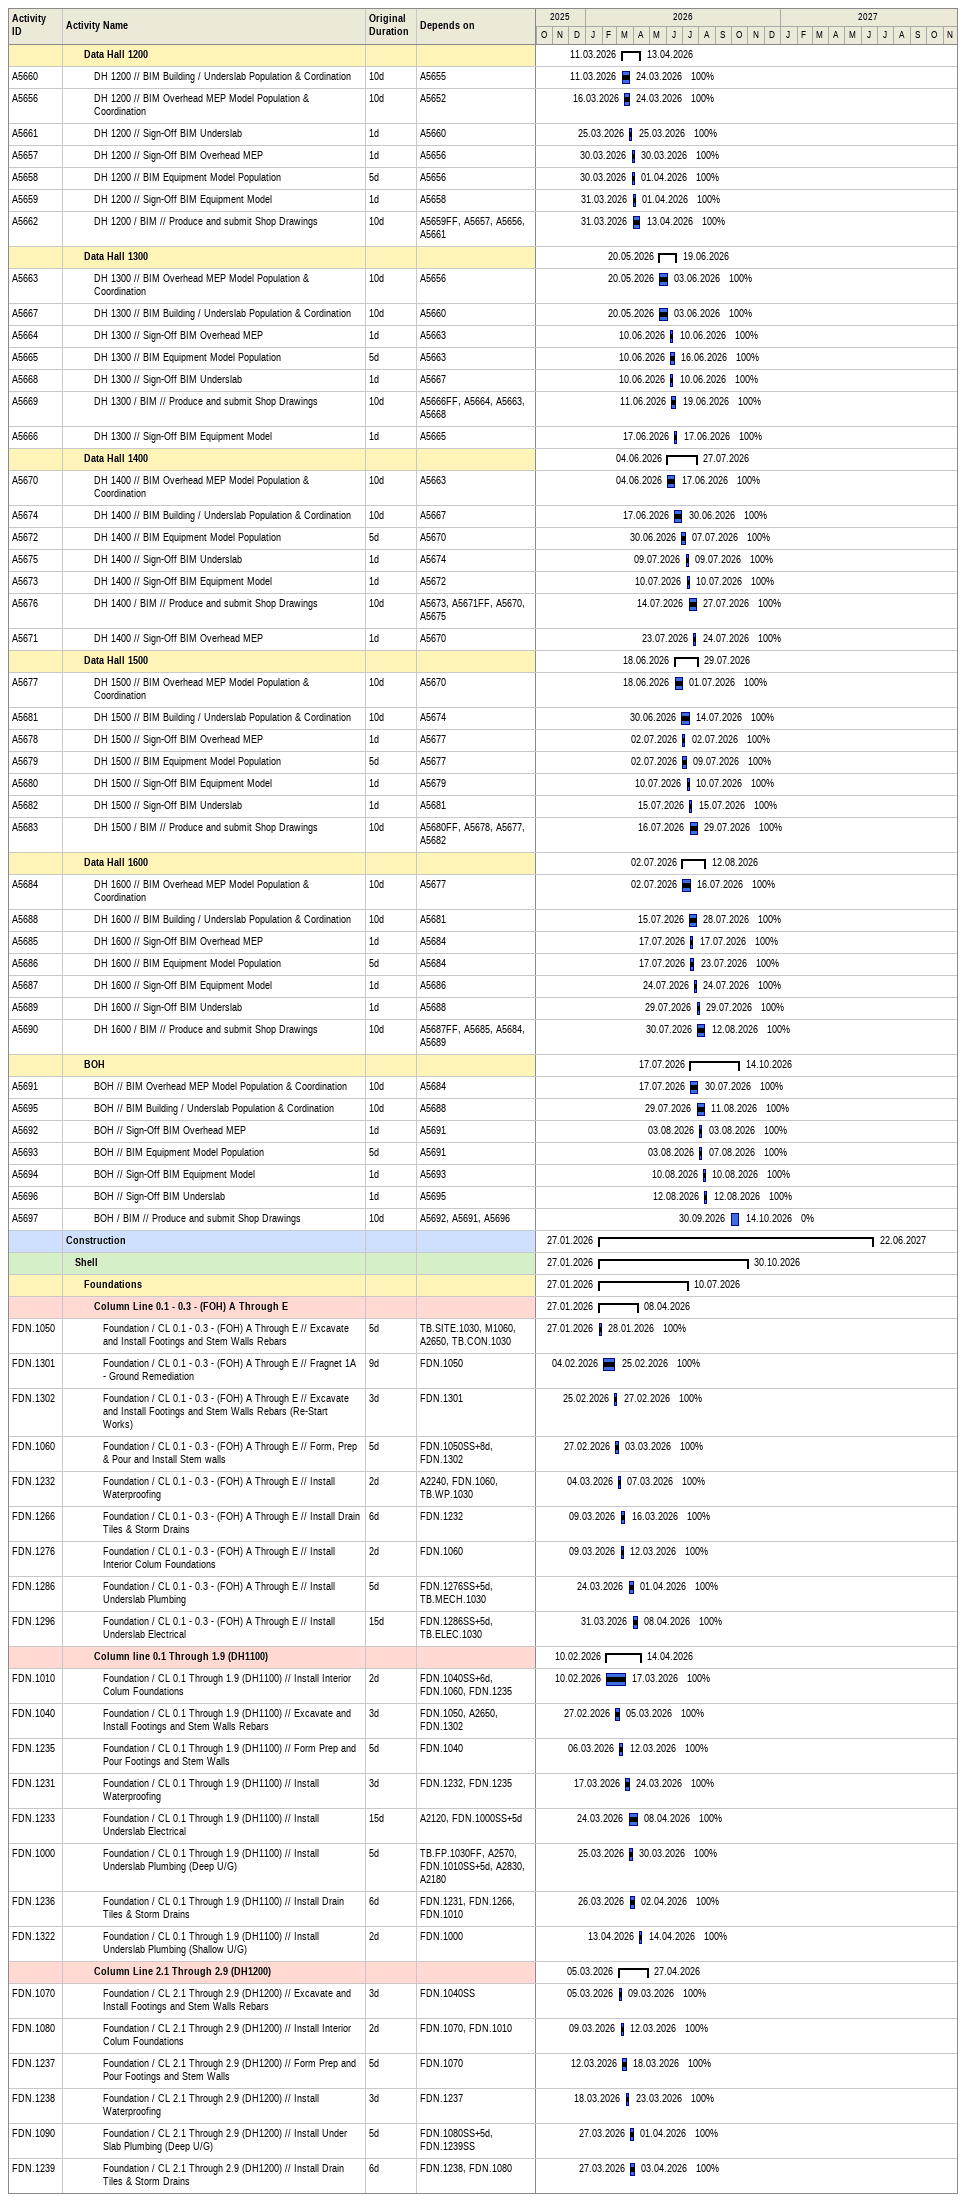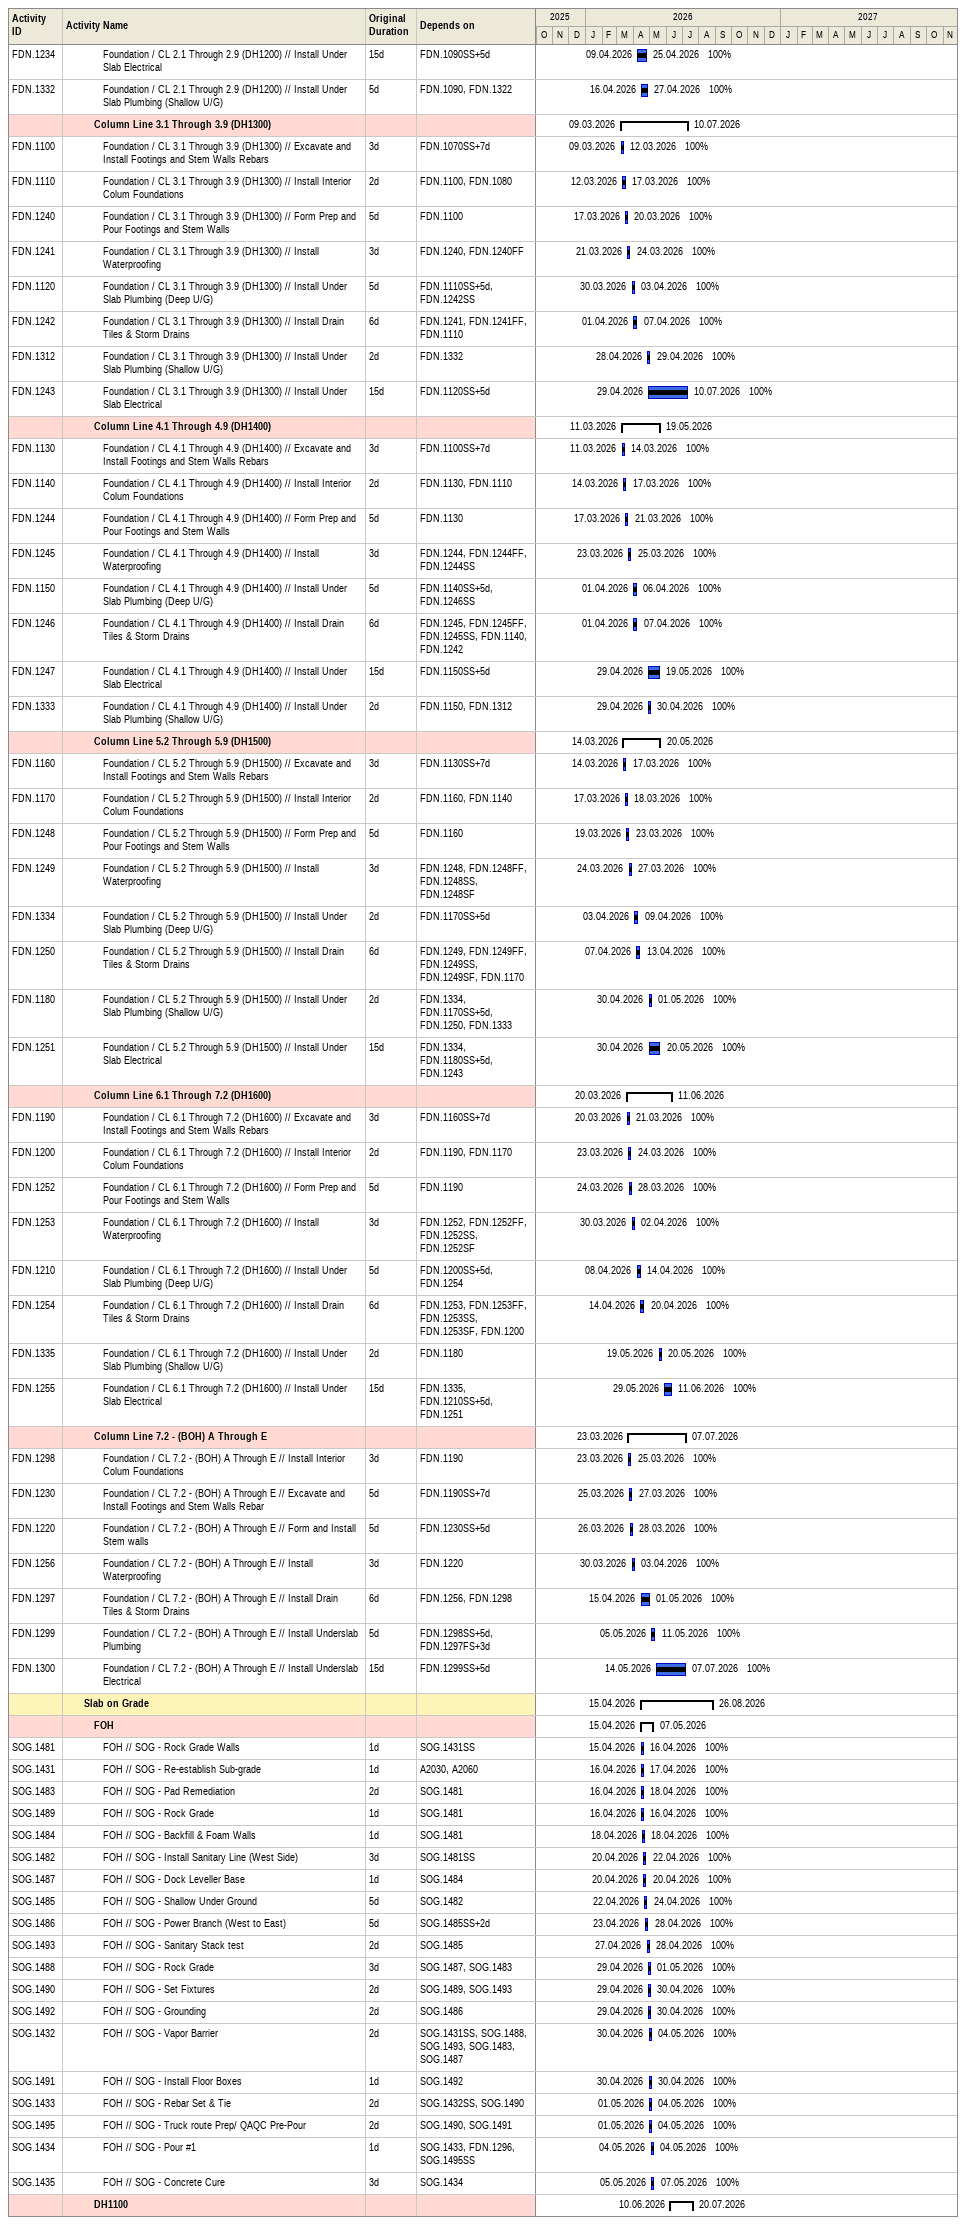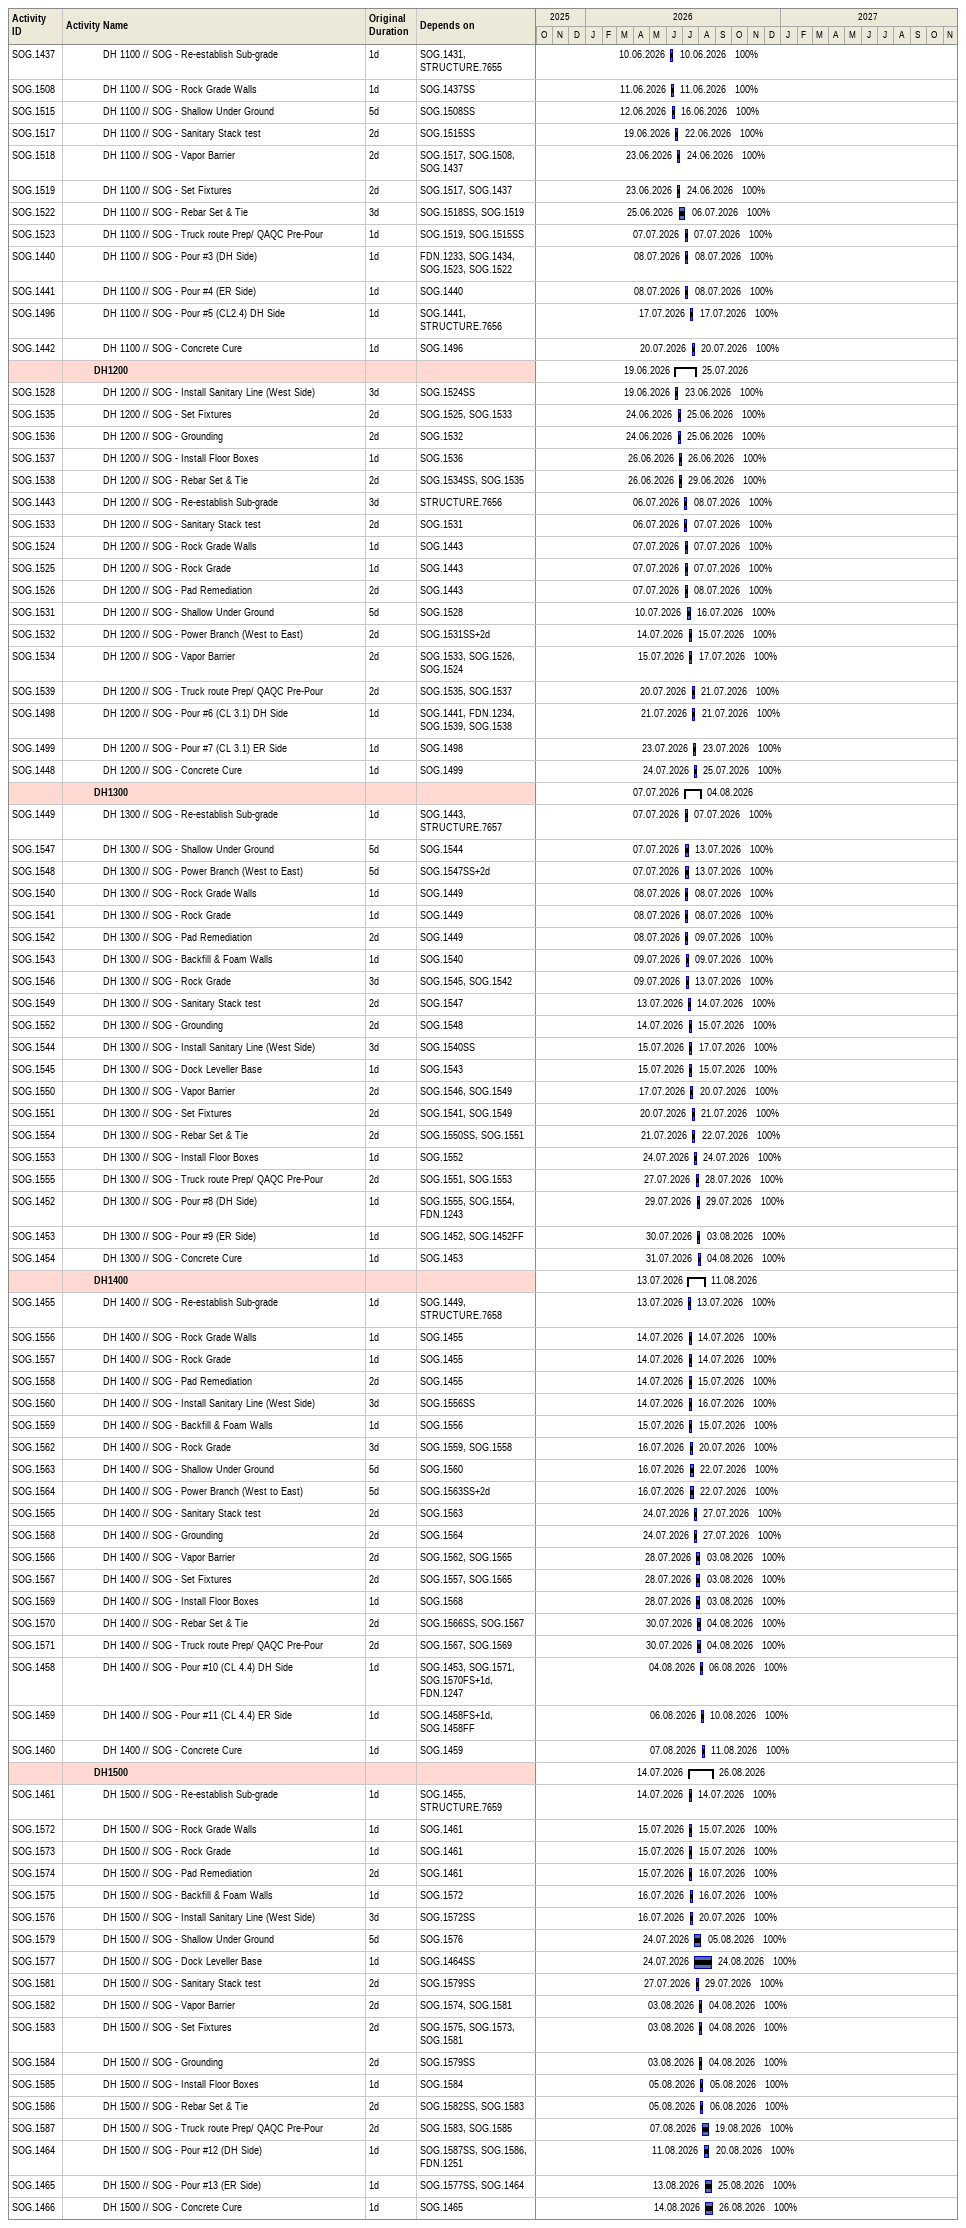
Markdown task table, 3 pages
| ID | Level | Task | Original duration | Start | Finish | Predecessors | % complete |
|---|---|---|---|---|---|---|---|
|  | 3 | **Data Hall 1200** |  | 2026-03-11 | 2026-04-13 |  |  |
| A5660 | 4 | DH 1200 // BIM Building / Underslab Population & Cordination | 10d | 2026-03-11 | 2026-03-24 | A5655 | 100 |
| A5656 | 4 | DH 1200 // BIM Overhead MEP Model Population & Coordination | 10d | 2026-03-16 | 2026-03-24 | A5652 | 100 |
| A5661 | 4 | DH 1200 // Sign-Off BIM Underslab | 1d | 2026-03-25 | 2026-03-25 | A5660 | 100 |
| A5657 | 4 | DH 1200 // Sign-Off BIM Overhead MEP | 1d | 2026-03-30 | 2026-03-30 | A5656 | 100 |
| A5658 | 4 | DH 1200 // BIM Equipment Model Population | 5d | 2026-03-30 | 2026-04-01 | A5656 | 100 |
| A5659 | 4 | DH 1200 // Sign-Off BIM Equipment Model | 1d | 2026-03-31 | 2026-04-01 | A5658 | 100 |
| A5662 | 4 | DH 1200 / BIM // Produce and submit Shop Drawings | 10d | 2026-03-31 | 2026-04-13 | A5659FF, A5657, A5656, A5661 | 100 |
|  | 3 | **Data Hall 1300** |  | 2026-05-20 | 2026-06-19 |  |  |
| A5663 | 4 | DH 1300 // BIM Overhead MEP Model Population & Coordination | 10d | 2026-05-20 | 2026-06-03 | A5656 | 100 |
| A5667 | 4 | DH 1300 // BIM Building / Underslab Population & Cordination | 10d | 2026-05-20 | 2026-06-03 | A5660 | 100 |
| A5664 | 4 | DH 1300 // Sign-Off BIM Overhead MEP | 1d | 2026-06-10 | 2026-06-10 | A5663 | 100 |
| A5665 | 4 | DH 1300 // BIM Equipment Model Population | 5d | 2026-06-10 | 2026-06-16 | A5663 | 100 |
| A5668 | 4 | DH 1300 // Sign-Off BIM Underslab | 1d | 2026-06-10 | 2026-06-10 | A5667 | 100 |
| A5669 | 4 | DH 1300 / BIM // Produce and submit Shop Drawings | 10d | 2026-06-11 | 2026-06-19 | A5666FF, A5664, A5663, A5668 | 100 |
| A5666 | 4 | DH 1300 // Sign-Off BIM Equipment Model | 1d | 2026-06-17 | 2026-06-17 | A5665 | 100 |
|  | 3 | **Data Hall 1400** |  | 2026-06-04 | 2026-07-27 |  |  |
| A5670 | 4 | DH 1400 // BIM Overhead MEP Model Population & Coordination | 10d | 2026-06-04 | 2026-06-17 | A5663 | 100 |
| A5674 | 4 | DH 1400 // BIM Building / Underslab Population & Cordination | 10d | 2026-06-17 | 2026-06-30 | A5667 | 100 |
| A5672 | 4 | DH 1400 // BIM Equipment Model Population | 5d | 2026-06-30 | 2026-07-07 | A5670 | 100 |
| A5675 | 4 | DH 1400 // Sign-Off BIM Underslab | 1d | 2026-07-09 | 2026-07-09 | A5674 | 100 |
| A5673 | 4 | DH 1400 // Sign-Off BIM Equipment Model | 1d | 2026-07-10 | 2026-07-10 | A5672 | 100 |
| A5676 | 4 | DH 1400 / BIM // Produce and submit Shop Drawings | 10d | 2026-07-14 | 2026-07-27 | A5673, A5671FF, A5670, A5675 | 100 |
| A5671 | 4 | DH 1400 // Sign-Off BIM Overhead MEP | 1d | 2026-07-23 | 2026-07-24 | A5670 | 100 |
|  | 3 | **Data Hall 1500** |  | 2026-06-18 | 2026-07-29 |  |  |
| A5677 | 4 | DH 1500 // BIM Overhead MEP Model Population & Coordination | 10d | 2026-06-18 | 2026-07-01 | A5670 | 100 |
| A5681 | 4 | DH 1500 // BIM Building / Underslab Population & Cordination | 10d | 2026-06-30 | 2026-07-14 | A5674 | 100 |
| A5678 | 4 | DH 1500 // Sign-Off BIM Overhead MEP | 1d | 2026-07-02 | 2026-07-02 | A5677 | 100 |
| A5679 | 4 | DH 1500 // BIM Equipment Model Population | 5d | 2026-07-02 | 2026-07-09 | A5677 | 100 |
| A5680 | 4 | DH 1500 // Sign-Off BIM Equipment Model | 1d | 2026-07-10 | 2026-07-10 | A5679 | 100 |
| A5682 | 4 | DH 1500 // Sign-Off BIM Underslab | 1d | 2026-07-15 | 2026-07-15 | A5681 | 100 |
| A5683 | 4 | DH 1500 / BIM // Produce and submit Shop Drawings | 10d | 2026-07-16 | 2026-07-29 | A5680FF, A5678, A5677, A5682 | 100 |
|  | 3 | **Data Hall 1600** |  | 2026-07-02 | 2026-08-12 |  |  |
| A5684 | 4 | DH 1600 // BIM Overhead MEP Model Population & Coordination | 10d | 2026-07-02 | 2026-07-16 | A5677 | 100 |
| A5688 | 4 | DH 1600 // BIM Building / Underslab Population & Cordination | 10d | 2026-07-15 | 2026-07-28 | A5681 | 100 |
| A5685 | 4 | DH 1600 // Sign-Off BIM Overhead MEP | 1d | 2026-07-17 | 2026-07-17 | A5684 | 100 |
| A5686 | 4 | DH 1600 // BIM Equipment Model Population | 5d | 2026-07-17 | 2026-07-23 | A5684 | 100 |
| A5687 | 4 | DH 1600 // Sign-Off BIM Equipment Model | 1d | 2026-07-24 | 2026-07-24 | A5686 | 100 |
| A5689 | 4 | DH 1600 // Sign-Off BIM Underslab | 1d | 2026-07-29 | 2026-07-29 | A5688 | 100 |
| A5690 | 4 | DH 1600 / BIM // Produce and submit Shop Drawings | 10d | 2026-07-30 | 2026-08-12 | A5687FF, A5685, A5684, A5689 | 100 |
|  | 3 | **BOH** |  | 2026-07-17 | 2026-10-14 |  |  |
| A5691 | 4 | BOH // BIM Overhead MEP Model Population & Coordination | 10d | 2026-07-17 | 2026-07-30 | A5684 | 100 |
| A5695 | 4 | BOH // BIM Building / Underslab Population & Cordination | 10d | 2026-07-29 | 2026-08-11 | A5688 | 100 |
| A5692 | 4 | BOH // Sign-Off BIM Overhead MEP | 1d | 2026-08-03 | 2026-08-03 | A5691 | 100 |
| A5693 | 4 | BOH // BIM Equipment Model Population | 5d | 2026-08-03 | 2026-08-07 | A5691 | 100 |
| A5694 | 4 | BOH // Sign-Off BIM Equipment Model | 1d | 2026-08-10 | 2026-08-10 | A5693 | 100 |
| A5696 | 4 | BOH // Sign-Off BIM Underslab | 1d | 2026-08-12 | 2026-08-12 | A5695 | 100 |
| A5697 | 4 | BOH / BIM // Produce and submit Shop Drawings | 10d | 2026-09-30 | 2026-10-14 | A5692, A5691, A5696 | 0 |
|  | 1 | **Construction** |  | 2026-01-27 | 2027-06-22 |  |  |
|  | 2 | **Shell** |  | 2026-01-27 | 2026-10-30 |  |  |
|  | 3 | **Foundations** |  | 2026-01-27 | 2026-07-10 |  |  |
|  | 4 | **Column Line 0.1 - 0.3 - (FOH) A Through E** |  | 2026-01-27 | 2026-04-08 |  |  |
| FDN.1050 | 5 | Foundation / CL 0.1 - 0.3 - (FOH) A Through E // Excavate and Install Footings and Stem Walls Rebars | 5d | 2026-01-27 | 2026-01-28 | TB.SITE.1030, M1060, A2650, TB.CON.1030 | 100 |
| FDN.1301 | 5 | Foundation / CL 0.1 - 0.3 - (FOH) A Through E // Fragnet 1A - Ground Remediation | 9d | 2026-02-04 | 2026-02-25 | FDN.1050 | 100 |
| FDN.1302 | 5 | Foundation / CL 0.1 - 0.3 - (FOH) A Through E // Excavate and Install Footings and Stem Walls Rebars (Re-Start Works) | 3d | 2026-02-25 | 2026-02-27 | FDN.1301 | 100 |
| FDN.1060 | 5 | Foundation / CL 0.1 - 0.3 - (FOH) A Through E // Form, Prep & Pour and Install Stem walls | 5d | 2026-02-27 | 2026-03-03 | FDN.1050SS+8d, FDN.1302 | 100 |
| FDN.1232 | 5 | Foundation / CL 0.1 - 0.3 - (FOH) A Through E // Install Waterproofing | 2d | 2026-03-04 | 2026-03-07 | A2240, FDN.1060, TB.WP.1030 | 100 |
| FDN.1266 | 5 | Foundation / CL 0.1 - 0.3 - (FOH) A Through E // Install Drain Tiles & Storm Drains | 6d | 2026-03-09 | 2026-03-16 | FDN.1232 | 100 |
| FDN.1276 | 5 | Foundation / CL 0.1 - 0.3 - (FOH) A Through E // Install Interior Colum Foundations | 2d | 2026-03-09 | 2026-03-12 | FDN.1060 | 100 |
| FDN.1286 | 5 | Foundation / CL 0.1 - 0.3 - (FOH) A Through E // Install Underslab Plumbing | 5d | 2026-03-24 | 2026-04-01 | FDN.1276SS+5d, TB.MECH.1030 | 100 |
| FDN.1296 | 5 | Foundation / CL 0.1 - 0.3 - (FOH) A Through E // Install Underslab Electrical | 15d | 2026-03-31 | 2026-04-08 | FDN.1286SS+5d, TB.ELEC.1030 | 100 |
|  | 4 | **Column line 0.1 Through 1.9 (DH1100)** |  | 2026-02-10 | 2026-04-14 |  |  |
| FDN.1010 | 5 | Foundation / CL 0.1 Through 1.9 (DH1100) // Install Interior Colum Foundations | 2d | 2026-02-10 | 2026-03-17 | FDN.1040SS+6d, FDN.1060, FDN.1235 | 100 |
| FDN.1040 | 5 | Foundation / CL 0.1 Through 1.9 (DH1100) // Excavate and Install Footings and Stem Walls Rebars | 3d | 2026-02-27 | 2026-03-05 | FDN.1050, A2650, FDN.1302 | 100 |
| FDN.1235 | 5 | Foundation / CL 0.1 Through 1.9 (DH1100) // Form Prep and Pour Footings and Stem Walls | 5d | 2026-03-06 | 2026-03-12 | FDN.1040 | 100 |
| FDN.1231 | 5 | Foundation / CL 0.1 Through 1.9 (DH1100) // Install Waterproofing | 3d | 2026-03-17 | 2026-03-24 | FDN.1232, FDN.1235 | 100 |
| FDN.1233 | 5 | Foundation / CL 0.1 Through 1.9 (DH1100) // Install Underslab Electrical | 15d | 2026-03-24 | 2026-04-08 | A2120, FDN.1000SS+5d | 100 |
| FDN.1000 | 5 | Foundation / CL 0.1 Through 1.9 (DH1100) // Install Underslab Plumbing (Deep U/G) | 5d | 2026-03-25 | 2026-03-30 | TB.FP.1030FF, A2570, FDN.1010SS+5d, A2830, A2180 | 100 |
| FDN.1236 | 5 | Foundation / CL 0.1 Through 1.9 (DH1100) // Install Drain Tiles & Storm Drains | 6d | 2026-03-26 | 2026-04-02 | FDN.1231, FDN.1266, FDN.1010 | 100 |
| FDN.1322 | 5 | Foundation / CL 0.1 Through 1.9 (DH1100) // Install Underslab Plumbing (Shallow U/G) | 2d | 2026-04-13 | 2026-04-14 | FDN.1000 | 100 |
|  | 4 | **Column Line 2.1 Through 2.9 (DH1200)** |  | 2026-03-05 | 2026-04-27 |  |  |
| FDN.1070 | 5 | Foundation / CL 2.1 Through 2.9 (DH1200) // Excavate and Install Footings and Stem Walls Rebars | 3d | 2026-03-05 | 2026-03-09 | FDN.1040SS | 100 |
| FDN.1080 | 5 | Foundation / CL 2.1 Through 2.9 (DH1200) // Install Interior Colum Foundations | 2d | 2026-03-09 | 2026-03-12 | FDN.1070, FDN.1010 | 100 |
| FDN.1237 | 5 | Foundation / CL 2.1 Through 2.9 (DH1200) // Form Prep and Pour Footings and Stem Walls | 5d | 2026-03-12 | 2026-03-18 | FDN.1070 | 100 |
| FDN.1238 | 5 | Foundation / CL 2.1 Through 2.9 (DH1200) // Install Waterproofing | 3d | 2026-03-18 | 2026-03-23 | FDN.1237 | 100 |
| FDN.1090 | 5 | Foundation / CL 2.1 Through 2.9 (DH1200) // Install Under Slab Plumbing (Deep U/G) | 5d | 2026-03-27 | 2026-04-01 | FDN.1080SS+5d, FDN.1239SS | 100 |
| FDN.1239 | 5 | Foundation / CL 2.1 Through 2.9 (DH1200) // Install Drain Tiles & Storm Drains | 6d | 2026-03-27 | 2026-04-03 | FDN.1238, FDN.1080 | 100 |
| FDN.1234 | 5 | Foundation / CL 2.1 Through 2.9 (DH1200) // Install Under Slab Electrical | 15d | 2026-04-09 | 2026-04-25 | FDN.1090SS+5d | 100 |
| FDN.1332 | 5 | Foundation / CL 2.1 Through 2.9 (DH1200) // Install Under Slab Plumbing (Shallow U/G) | 5d | 2026-04-16 | 2026-04-27 | FDN.1090, FDN.1322 | 100 |
|  | 4 | **Column Line 3.1 Through 3.9 (DH1300)** |  | 2026-03-09 | 2026-07-10 |  |  |
| FDN.1100 | 5 | Foundation / CL 3.1 Through 3.9 (DH1300) // Excavate and Install Footings and Stem Walls Rebars | 3d | 2026-03-09 | 2026-03-12 | FDN.1070SS+7d | 100 |
| FDN.1110 | 5 | Foundation / CL 3.1 Through 3.9 (DH1300) // Install Interior Colum Foundations | 2d | 2026-03-12 | 2026-03-17 | FDN.1100, FDN.1080 | 100 |
| FDN.1240 | 5 | Foundation / CL 3.1 Through 3.9 (DH1300) // Form Prep and Pour Footings and Stem Walls | 5d | 2026-03-17 | 2026-03-20 | FDN.1100 | 100 |
| FDN.1241 | 5 | Foundation / CL 3.1 Through 3.9 (DH1300) // Install Waterproofing | 3d | 2026-03-21 | 2026-03-24 | FDN.1240, FDN.1240FF | 100 |
| FDN.1120 | 5 | Foundation / CL 3.1 Through 3.9 (DH1300) // Install Under Slab Plumbing (Deep U/G) | 5d | 2026-03-30 | 2026-04-03 | FDN.1110SS+5d, FDN.1242SS | 100 |
| FDN.1242 | 5 | Foundation / CL 3.1 Through 3.9 (DH1300) // Install Drain Tiles & Storm Drains | 6d | 2026-04-01 | 2026-04-07 | FDN.1241, FDN.1241FF, FDN.1110 | 100 |
| FDN.1312 | 5 | Foundation / CL 3.1 Through 3.9 (DH1300) // Install Under Slab Plumbing (Shallow U/G) | 2d | 2026-04-28 | 2026-04-29 | FDN.1332 | 100 |
| FDN.1243 | 5 | Foundation / CL 3.1 Through 3.9 (DH1300) // Install Under Slab Electrical | 15d | 2026-04-29 | 2026-07-10 | FDN.1120SS+5d | 100 |
|  | 4 | **Column Line 4.1 Through 4.9 (DH1400)** |  | 2026-03-11 | 2026-05-19 |  |  |
| FDN.1130 | 5 | Foundation / CL 4.1 Through 4.9 (DH1400) // Excavate and Install Footings and Stem Walls Rebars | 3d | 2026-03-11 | 2026-03-14 | FDN.1100SS+7d | 100 |
| FDN.1140 | 5 | Foundation / CL 4.1 Through 4.9 (DH1400) // Install Interior Colum Foundations | 2d | 2026-03-14 | 2026-03-17 | FDN.1130, FDN.1110 | 100 |
| FDN.1244 | 5 | Foundation / CL 4.1 Through 4.9 (DH1400) // Form Prep and Pour Footings and Stem Walls | 5d | 2026-03-17 | 2026-03-21 | FDN.1130 | 100 |
| FDN.1245 | 5 | Foundation / CL 4.1 Through 4.9 (DH1400) // Install Waterproofing | 3d | 2026-03-23 | 2026-03-25 | FDN.1244, FDN.1244FF, FDN.1244SS | 100 |
| FDN.1150 | 5 | Foundation / CL 4.1 Through 4.9 (DH1400) // Install Under Slab Plumbing (Deep U/G) | 5d | 2026-04-01 | 2026-04-06 | FDN.1140SS+5d, FDN.1246SS | 100 |
| FDN.1246 | 5 | Foundation / CL 4.1 Through 4.9 (DH1400) // Install Drain Tiles & Storm Drains | 6d | 2026-04-01 | 2026-04-07 | FDN.1245, FDN.1245FF, FDN.1245SS, FDN.1140, FDN.1242 | 100 |
| FDN.1247 | 5 | Foundation / CL 4.1 Through 4.9 (DH1400) // Install Under Slab Electrical | 15d | 2026-04-29 | 2026-05-19 | FDN.1150SS+5d | 100 |
| FDN.1333 | 5 | Foundation / CL 4.1 Through 4.9 (DH1400) // Install Under Slab Plumbing (Shallow U/G) | 2d | 2026-04-29 | 2026-04-30 | FDN.1150, FDN.1312 | 100 |
|  | 4 | **Column Line 5.2 Through 5.9 (DH1500)** |  | 2026-03-14 | 2026-05-20 |  |  |
| FDN.1160 | 5 | Foundation / CL 5.2 Through 5.9 (DH1500) // Excavate and Install Footings and Stem Walls Rebars | 3d | 2026-03-14 | 2026-03-17 | FDN.1130SS+7d | 100 |
| FDN.1170 | 5 | Foundation / CL 5.2 Through 5.9 (DH1500) // Install Interior Colum Foundations | 2d | 2026-03-17 | 2026-03-18 | FDN.1160, FDN.1140 | 100 |
| FDN.1248 | 5 | Foundation / CL 5.2 Through 5.9 (DH1500) // Form Prep and Pour Footings and Stem Walls | 5d | 2026-03-19 | 2026-03-23 | FDN.1160 | 100 |
| FDN.1249 | 5 | Foundation / CL 5.2 Through 5.9 (DH1500) // Install Waterproofing | 3d | 2026-03-24 | 2026-03-27 | FDN.1248, FDN.1248FF, FDN.1248SS, FDN.1248SF | 100 |
| FDN.1334 | 5 | Foundation / CL 5.2 Through 5.9 (DH1500) // Install Under Slab Plumbing (Deep U/G) | 2d | 2026-04-03 | 2026-04-09 | FDN.1170SS+5d | 100 |
| FDN.1250 | 5 | Foundation / CL 5.2 Through 5.9 (DH1500) // Install Drain Tiles & Storm Drains | 6d | 2026-04-07 | 2026-04-13 | FDN.1249, FDN.1249FF, FDN.1249SS, FDN.1249SF, FDN.1170 | 100 |
| FDN.1180 | 5 | Foundation / CL 5.2 Through 5.9 (DH1500) // Install Under Slab Plumbing (Shallow U/G) | 2d | 2026-04-30 | 2026-05-01 | FDN.1334, FDN.1170SS+5d, FDN.1250, FDN.1333 | 100 |
| FDN.1251 | 5 | Foundation / CL 5.2 Through 5.9 (DH1500) // Install Under Slab Electrical | 15d | 2026-04-30 | 2026-05-20 | FDN.1334, FDN.1180SS+5d, FDN.1243 | 100 |
|  | 4 | **Column Line 6.1 Through 7.2 (DH1600)** |  | 2026-03-20 | 2026-06-11 |  |  |
| FDN.1190 | 5 | Foundation / CL 6.1 Through 7.2 (DH1600) // Excavate and Install Footings and Stem Walls Rebars | 3d | 2026-03-20 | 2026-03-21 | FDN.1160SS+7d | 100 |
| FDN.1200 | 5 | Foundation / CL 6.1 Through 7.2 (DH1600) // Install Interior Colum Foundations | 2d | 2026-03-23 | 2026-03-24 | FDN.1190, FDN.1170 | 100 |
| FDN.1252 | 5 | Foundation / CL 6.1 Through 7.2 (DH1600) // Form Prep and Pour Footings and Stem Walls | 5d | 2026-03-24 | 2026-03-28 | FDN.1190 | 100 |
| FDN.1253 | 5 | Foundation / CL 6.1 Through 7.2 (DH1600) // Install Waterproofing | 3d | 2026-03-30 | 2026-04-02 | FDN.1252, FDN.1252FF, FDN.1252SS, FDN.1252SF | 100 |
| FDN.1210 | 5 | Foundation / CL 6.1 Through 7.2 (DH1600) // Install Under Slab Plumbing (Deep U/G) | 5d | 2026-04-08 | 2026-04-14 | FDN.1200SS+5d, FDN.1254 | 100 |
| FDN.1254 | 5 | Foundation / CL 6.1 Through 7.2 (DH1600) // Install Drain Tiles & Storm Drains | 6d | 2026-04-14 | 2026-04-20 | FDN.1253, FDN.1253FF, FDN.1253SS, FDN.1253SF, FDN.1200 | 100 |
| FDN.1335 | 5 | Foundation / CL 6.1 Through 7.2 (DH1600) // Install Under Slab Plumbing (Shallow U/G) | 2d | 2026-05-19 | 2026-05-20 | FDN.1180 | 100 |
| FDN.1255 | 5 | Foundation / CL 6.1 Through 7.2 (DH1600) // Install Under Slab Electrical | 15d | 2026-05-29 | 2026-06-11 | FDN.1335, FDN.1210SS+5d, FDN.1251 | 100 |
|  | 4 | **Column Line 7.2 - (BOH) A Through E** |  | 2026-03-23 | 2026-07-07 |  |  |
| FDN.1298 | 5 | Foundation / CL 7.2 - (BOH) A Through E // Install Interior Colum Foundations | 3d | 2026-03-23 | 2026-03-25 | FDN.1190 | 100 |
| FDN.1230 | 5 | Foundation / CL 7.2 - (BOH) A Through E // Excavate and Install Footings and Stem Walls Rebar | 5d | 2026-03-25 | 2026-03-27 | FDN.1190SS+7d | 100 |
| FDN.1220 | 5 | Foundation / CL 7.2 - (BOH) A Through E // Form and Install Stem walls | 5d | 2026-03-26 | 2026-03-28 | FDN.1230SS+5d | 100 |
| FDN.1256 | 5 | Foundation / CL 7.2 - (BOH) A Through E // Install Waterproofing | 3d | 2026-03-30 | 2026-04-03 | FDN.1220 | 100 |
| FDN.1297 | 5 | Foundation / CL 7.2 - (BOH) A Through E // Install Drain Tiles & Storm Drains | 6d | 2026-04-15 | 2026-05-01 | FDN.1256, FDN.1298 | 100 |
| FDN.1299 | 5 | Foundation / CL 7.2 - (BOH) A Through E // Install Underslab Plumbing | 5d | 2026-05-05 | 2026-05-11 | FDN.1298SS+5d, FDN.1297FS+3d | 100 |
| FDN.1300 | 5 | Foundation / CL 7.2 - (BOH) A Through E // Install Underslab Electrical | 15d | 2026-05-14 | 2026-07-07 | FDN.1299SS+5d | 100 |
|  | 3 | **Slab on Grade** |  | 2026-04-15 | 2026-08-26 |  |  |
|  | 4 | **FOH** |  | 2026-04-15 | 2026-05-07 |  |  |
| SOG.1481 | 5 | FOH // SOG - Rock Grade Walls | 1d | 2026-04-15 | 2026-04-16 | SOG.1431SS | 100 |
| SOG.1431 | 5 | FOH // SOG - Re-establish Sub-grade | 1d | 2026-04-16 | 2026-04-17 | A2030, A2060 | 100 |
| SOG.1483 | 5 | FOH // SOG - Pad Remediation | 2d | 2026-04-16 | 2026-04-18 | SOG.1481 | 100 |
| SOG.1489 | 5 | FOH // SOG - Rock Grade | 1d | 2026-04-16 | 2026-04-16 | SOG.1481 | 100 |
| SOG.1484 | 5 | FOH // SOG - Backfill & Foam Walls | 1d | 2026-04-18 | 2026-04-18 | SOG.1481 | 100 |
| SOG.1482 | 5 | FOH // SOG - Install Sanitary Line (West Side) | 3d | 2026-04-20 | 2026-04-22 | SOG.1481SS | 100 |
| SOG.1487 | 5 | FOH // SOG - Dock Leveller Base | 1d | 2026-04-20 | 2026-04-20 | SOG.1484 | 100 |
| SOG.1485 | 5 | FOH // SOG - Shallow Under Ground | 5d | 2026-04-22 | 2026-04-24 | SOG.1482 | 100 |
| SOG.1486 | 5 | FOH // SOG - Power Branch (West to East) | 5d | 2026-04-23 | 2026-04-28 | SOG.1485SS+2d | 100 |
| SOG.1493 | 5 | FOH // SOG - Sanitary Stack test | 2d | 2026-04-27 | 2026-04-28 | SOG.1485 | 100 |
| SOG.1488 | 5 | FOH // SOG - Rock Grade | 3d | 2026-04-29 | 2026-05-01 | SOG.1487, SOG.1483 | 100 |
| SOG.1490 | 5 | FOH // SOG - Set Fixtures | 2d | 2026-04-29 | 2026-04-30 | SOG.1489, SOG.1493 | 100 |
| SOG.1492 | 5 | FOH // SOG - Grounding | 2d | 2026-04-29 | 2026-04-30 | SOG.1486 | 100 |
| SOG.1432 | 5 | FOH // SOG - Vapor Barrier | 2d | 2026-04-30 | 2026-05-04 | SOG.1431SS, SOG.1488, SOG.1493, SOG.1483, SOG.1487 | 100 |
| SOG.1491 | 5 | FOH // SOG - Install Floor Boxes | 1d | 2026-04-30 | 2026-04-30 | SOG.1492 | 100 |
| SOG.1433 | 5 | FOH // SOG - Rebar Set & Tie | 2d | 2026-05-01 | 2026-05-04 | SOG.1432SS, SOG.1490 | 100 |
| SOG.1495 | 5 | FOH // SOG - Truck route Prep/ QAQC Pre-Pour | 2d | 2026-05-01 | 2026-05-04 | SOG.1490, SOG.1491 | 100 |
| SOG.1434 | 5 | FOH // SOG - Pour #1 | 1d | 2026-05-04 | 2026-05-04 | SOG.1433, FDN.1296, SOG.1495SS | 100 |
| SOG.1435 | 5 | FOH // SOG - Concrete Cure | 3d | 2026-05-05 | 2026-05-07 | SOG.1434 | 100 |
|  | 4 | **DH1100** |  | 2026-06-10 | 2026-07-20 |  |  |
| SOG.1437 | 5 | DH 1100 // SOG - Re-establish Sub-grade | 1d | 2026-06-10 | 2026-06-10 | SOG.1431, STRUCTURE.7655 | 100 |
| SOG.1508 | 5 | DH 1100 // SOG - Rock Grade Walls | 1d | 2026-06-11 | 2026-06-11 | SOG.1437SS | 100 |
| SOG.1515 | 5 | DH 1100 // SOG - Shallow Under Ground | 5d | 2026-06-12 | 2026-06-16 | SOG.1508SS | 100 |
| SOG.1517 | 5 | DH 1100 // SOG - Sanitary Stack test | 2d | 2026-06-19 | 2026-06-22 | SOG.1515SS | 100 |
| SOG.1518 | 5 | DH 1100 // SOG - Vapor Barrier | 2d | 2026-06-23 | 2026-06-24 | SOG.1517, SOG.1508, SOG.1437 | 100 |
| SOG.1519 | 5 | DH 1100 // SOG - Set Fixtures | 2d | 2026-06-23 | 2026-06-24 | SOG.1517, SOG.1437 | 100 |
| SOG.1522 | 5 | DH 1100 // SOG - Rebar Set & Tie | 3d | 2026-06-25 | 2026-07-06 | SOG.1518SS, SOG.1519 | 100 |
| SOG.1523 | 5 | DH 1100 // SOG - Truck route Prep/ QAQC Pre-Pour | 1d | 2026-07-07 | 2026-07-07 | SOG.1519, SOG.1515SS | 100 |
| SOG.1440 | 5 | DH 1100 // SOG - Pour #3 (DH Side) | 1d | 2026-07-08 | 2026-07-08 | FDN.1233, SOG.1434, SOG.1523, SOG.1522 | 100 |
| SOG.1441 | 5 | DH 1100 // SOG - Pour #4 (ER Side) | 1d | 2026-07-08 | 2026-07-08 | SOG.1440 | 100 |
| SOG.1496 | 5 | DH 1100 // SOG - Pour #5 (CL2.4) DH Side | 1d | 2026-07-17 | 2026-07-17 | SOG.1441, STRUCTURE.7656 | 100 |
| SOG.1442 | 5 | DH 1100 // SOG - Concrete Cure | 1d | 2026-07-20 | 2026-07-20 | SOG.1496 | 100 |
|  | 4 | **DH1200** |  | 2026-06-19 | 2026-07-25 |  |  |
| SOG.1528 | 5 | DH 1200 // SOG - Install Sanitary Line (West Side) | 3d | 2026-06-19 | 2026-06-23 | SOG.1524SS | 100 |
| SOG.1535 | 5 | DH 1200 // SOG - Set Fixtures | 2d | 2026-06-24 | 2026-06-25 | SOG.1525, SOG.1533 | 100 |
| SOG.1536 | 5 | DH 1200 // SOG - Grounding | 2d | 2026-06-24 | 2026-06-25 | SOG.1532 | 100 |
| SOG.1537 | 5 | DH 1200 // SOG - Install Floor Boxes | 1d | 2026-06-26 | 2026-06-26 | SOG.1536 | 100 |
| SOG.1538 | 5 | DH 1200 // SOG - Rebar Set & Tie | 2d | 2026-06-26 | 2026-06-29 | SOG.1534SS, SOG.1535 | 100 |
| SOG.1443 | 5 | DH 1200 // SOG - Re-establish Sub-grade | 3d | 2026-07-06 | 2026-07-08 | STRUCTURE.7656 | 100 |
| SOG.1533 | 5 | DH 1200 // SOG - Sanitary Stack test | 2d | 2026-07-06 | 2026-07-07 | SOG.1531 | 100 |
| SOG.1524 | 5 | DH 1200 // SOG - Rock Grade Walls | 1d | 2026-07-07 | 2026-07-07 | SOG.1443 | 100 |
| SOG.1525 | 5 | DH 1200 // SOG - Rock Grade | 1d | 2026-07-07 | 2026-07-07 | SOG.1443 | 100 |
| SOG.1526 | 5 | DH 1200 // SOG - Pad Remediation | 2d | 2026-07-07 | 2026-07-08 | SOG.1443 | 100 |
| SOG.1531 | 5 | DH 1200 // SOG - Shallow Under Ground | 5d | 2026-07-10 | 2026-07-16 | SOG.1528 | 100 |
| SOG.1532 | 5 | DH 1200 // SOG - Power Branch (West to East) | 2d | 2026-07-14 | 2026-07-15 | SOG.1531SS+2d | 100 |
| SOG.1534 | 5 | DH 1200 // SOG - Vapor Barrier | 2d | 2026-07-15 | 2026-07-17 | SOG.1533, SOG.1526, SOG.1524 | 100 |
| SOG.1539 | 5 | DH 1200 // SOG - Truck route Prep/ QAQC Pre-Pour | 2d | 2026-07-20 | 2026-07-21 | SOG.1535, SOG.1537 | 100 |
| SOG.1498 | 5 | DH 1200 // SOG - Pour #6 (CL 3.1) DH Side | 1d | 2026-07-21 | 2026-07-21 | SOG.1441, FDN.1234, SOG.1539, SOG.1538 | 100 |
| SOG.1499 | 5 | DH 1200 // SOG - Pour #7 (CL 3.1) ER Side | 1d | 2026-07-23 | 2026-07-23 | SOG.1498 | 100 |
| SOG.1448 | 5 | DH 1200 // SOG - Concrete Cure | 1d | 2026-07-24 | 2026-07-25 | SOG.1499 | 100 |
|  | 4 | **DH1300** |  | 2026-07-07 | 2026-08-04 |  |  |
| SOG.1449 | 5 | DH 1300 // SOG - Re-establish Sub-grade | 1d | 2026-07-07 | 2026-07-07 | SOG.1443, STRUCTURE.7657 | 100 |
| SOG.1547 | 5 | DH 1300 // SOG - Shallow Under Ground | 5d | 2026-07-07 | 2026-07-13 | SOG.1544 | 100 |
| SOG.1548 | 5 | DH 1300 // SOG - Power Branch (West to East) | 5d | 2026-07-07 | 2026-07-13 | SOG.1547SS+2d | 100 |
| SOG.1540 | 5 | DH 1300 // SOG - Rock Grade Walls | 1d | 2026-07-08 | 2026-07-08 | SOG.1449 | 100 |
| SOG.1541 | 5 | DH 1300 // SOG - Rock Grade | 1d | 2026-07-08 | 2026-07-08 | SOG.1449 | 100 |
| SOG.1542 | 5 | DH 1300 // SOG - Pad Remediation | 2d | 2026-07-08 | 2026-07-09 | SOG.1449 | 100 |
| SOG.1543 | 5 | DH 1300 // SOG - Backfill & Foam Walls | 1d | 2026-07-09 | 2026-07-09 | SOG.1540 | 100 |
| SOG.1546 | 5 | DH 1300 // SOG - Rock Grade | 3d | 2026-07-09 | 2026-07-13 | SOG.1545, SOG.1542 | 100 |
| SOG.1549 | 5 | DH 1300 // SOG - Sanitary Stack test | 2d | 2026-07-13 | 2026-07-14 | SOG.1547 | 100 |
| SOG.1552 | 5 | DH 1300 // SOG - Grounding | 2d | 2026-07-14 | 2026-07-15 | SOG.1548 | 100 |
| SOG.1544 | 5 | DH 1300 // SOG - Install Sanitary Line (West Side) | 3d | 2026-07-15 | 2026-07-17 | SOG.1540SS | 100 |
| SOG.1545 | 5 | DH 1300 // SOG - Dock Leveller Base | 1d | 2026-07-15 | 2026-07-15 | SOG.1543 | 100 |
| SOG.1550 | 5 | DH 1300 // SOG - Vapor Barrier | 2d | 2026-07-17 | 2026-07-20 | SOG.1546, SOG.1549 | 100 |
| SOG.1551 | 5 | DH 1300 // SOG - Set Fixtures | 2d | 2026-07-20 | 2026-07-21 | SOG.1541, SOG.1549 | 100 |
| SOG.1554 | 5 | DH 1300 // SOG - Rebar Set & Tie | 2d | 2026-07-21 | 2026-07-22 | SOG.1550SS, SOG.1551 | 100 |
| SOG.1553 | 5 | DH 1300 // SOG - Install Floor Boxes | 1d | 2026-07-24 | 2026-07-24 | SOG.1552 | 100 |
| SOG.1555 | 5 | DH 1300 // SOG - Truck route Prep/ QAQC Pre-Pour | 2d | 2026-07-27 | 2026-07-28 | SOG.1551, SOG.1553 | 100 |
| SOG.1452 | 5 | DH 1300 // SOG - Pour #8 (DH Side) | 1d | 2026-07-29 | 2026-07-29 | SOG.1555, SOG.1554, FDN.1243 | 100 |
| SOG.1453 | 5 | DH 1300 // SOG - Pour #9 (ER Side) | 1d | 2026-07-30 | 2026-08-03 | SOG.1452, SOG.1452FF | 100 |
| SOG.1454 | 5 | DH 1300 // SOG - Concrete Cure | 1d | 2026-07-31 | 2026-08-04 | SOG.1453 | 100 |
|  | 4 | **DH1400** |  | 2026-07-13 | 2026-08-11 |  |  |
| SOG.1455 | 5 | DH 1400 // SOG - Re-establish Sub-grade | 1d | 2026-07-13 | 2026-07-13 | SOG.1449, STRUCTURE.7658 | 100 |
| SOG.1556 | 5 | DH 1400 // SOG - Rock Grade Walls | 1d | 2026-07-14 | 2026-07-14 | SOG.1455 | 100 |
| SOG.1557 | 5 | DH 1400 // SOG - Rock Grade | 1d | 2026-07-14 | 2026-07-14 | SOG.1455 | 100 |
| SOG.1558 | 5 | DH 1400 // SOG - Pad Remediation | 2d | 2026-07-14 | 2026-07-15 | SOG.1455 | 100 |
| SOG.1560 | 5 | DH 1400 // SOG - Install Sanitary Line (West Side) | 3d | 2026-07-14 | 2026-07-16 | SOG.1556SS | 100 |
| SOG.1559 | 5 | DH 1400 // SOG - Backfill & Foam Walls | 1d | 2026-07-15 | 2026-07-15 | SOG.1556 | 100 |
| SOG.1562 | 5 | DH 1400 // SOG - Rock Grade | 3d | 2026-07-16 | 2026-07-20 | SOG.1559, SOG.1558 | 100 |
| SOG.1563 | 5 | DH 1400 // SOG - Shallow Under Ground | 5d | 2026-07-16 | 2026-07-22 | SOG.1560 | 100 |
| SOG.1564 | 5 | DH 1400 // SOG - Power Branch (West to East) | 5d | 2026-07-16 | 2026-07-22 | SOG.1563SS+2d | 100 |
| SOG.1565 | 5 | DH 1400 // SOG - Sanitary Stack test | 2d | 2026-07-24 | 2026-07-27 | SOG.1563 | 100 |
| SOG.1568 | 5 | DH 1400 // SOG - Grounding | 2d | 2026-07-24 | 2026-07-27 | SOG.1564 | 100 |
| SOG.1566 | 5 | DH 1400 // SOG - Vapor Barrier | 2d | 2026-07-28 | 2026-08-03 | SOG.1562, SOG.1565 | 100 |
| SOG.1567 | 5 | DH 1400 // SOG - Set Fixtures | 2d | 2026-07-28 | 2026-08-03 | SOG.1557, SOG.1565 | 100 |
| SOG.1569 | 5 | DH 1400 // SOG - Install Floor Boxes | 1d | 2026-07-28 | 2026-08-03 | SOG.1568 | 100 |
| SOG.1570 | 5 | DH 1400 // SOG - Rebar Set & Tie | 2d | 2026-07-30 | 2026-08-04 | SOG.1566SS, SOG.1567 | 100 |
| SOG.1571 | 5 | DH 1400 // SOG - Truck route Prep/ QAQC Pre-Pour | 2d | 2026-07-30 | 2026-08-04 | SOG.1567, SOG.1569 | 100 |
| SOG.1458 | 5 | DH 1400 // SOG - Pour #10 (CL 4.4) DH Side | 1d | 2026-08-04 | 2026-08-06 | SOG.1453, SOG.1571, SOG.1570FS+1d, FDN.1247 | 100 |
| SOG.1459 | 5 | DH 1400 // SOG - Pour #11 (CL 4.4) ER Side | 1d | 2026-08-06 | 2026-08-10 | SOG.1458FS+1d, SOG.1458FF | 100 |
| SOG.1460 | 5 | DH 1400 // SOG - Concrete Cure | 1d | 2026-08-07 | 2026-08-11 | SOG.1459 | 100 |
|  | 4 | **DH1500** |  | 2026-07-14 | 2026-08-26 |  |  |
| SOG.1461 | 5 | DH 1500 // SOG - Re-establish Sub-grade | 1d | 2026-07-14 | 2026-07-14 | SOG.1455, STRUCTURE.7659 | 100 |
| SOG.1572 | 5 | DH 1500 // SOG - Rock Grade Walls | 1d | 2026-07-15 | 2026-07-15 | SOG.1461 | 100 |
| SOG.1573 | 5 | DH 1500 // SOG - Rock Grade | 1d | 2026-07-15 | 2026-07-15 | SOG.1461 | 100 |
| SOG.1574 | 5 | DH 1500 // SOG - Pad Remediation | 2d | 2026-07-15 | 2026-07-16 | SOG.1461 | 100 |
| SOG.1575 | 5 | DH 1500 // SOG - Backfill & Foam Walls | 1d | 2026-07-16 | 2026-07-16 | SOG.1572 | 100 |
| SOG.1576 | 5 | DH 1500 // SOG - Install Sanitary Line (West Side) | 3d | 2026-07-16 | 2026-07-20 | SOG.1572SS | 100 |
| SOG.1579 | 5 | DH 1500 // SOG - Shallow Under Ground | 5d | 2026-07-24 | 2026-08-05 | SOG.1576 | 100 |
| SOG.1577 | 5 | DH 1500 // SOG - Dock Leveller Base | 1d | 2026-07-24 | 2026-08-24 | SOG.1464SS | 100 |
| SOG.1581 | 5 | DH 1500 // SOG - Sanitary Stack test | 2d | 2026-07-27 | 2026-07-29 | SOG.1579SS | 100 |
| SOG.1582 | 5 | DH 1500 // SOG - Vapor Barrier | 2d | 2026-08-03 | 2026-08-04 | SOG.1574, SOG.1581 | 100 |
| SOG.1583 | 5 | DH 1500 // SOG - Set Fixtures | 2d | 2026-08-03 | 2026-08-04 | SOG.1575, SOG.1573, SOG.1581 | 100 |
| SOG.1584 | 5 | DH 1500 // SOG - Grounding | 2d | 2026-08-03 | 2026-08-04 | SOG.1579SS | 100 |
| SOG.1585 | 5 | DH 1500 // SOG - Install Floor Boxes | 1d | 2026-08-05 | 2026-08-05 | SOG.1584 | 100 |
| SOG.1586 | 5 | DH 1500 // SOG - Rebar Set & Tie | 2d | 2026-08-05 | 2026-08-06 | SOG.1582SS, SOG.1583 | 100 |
| SOG.1587 | 5 | DH 1500 // SOG - Truck route Prep/ QAQC Pre-Pour | 2d | 2026-08-07 | 2026-08-19 | SOG.1583, SOG.1585 | 100 |
| SOG.1464 | 5 | DH 1500 // SOG - Pour #12 (DH Side) | 1d | 2026-08-11 | 2026-08-20 | SOG.1587SS, SOG.1586, FDN.1251 | 100 |
| SOG.1465 | 5 | DH 1500 // SOG - Pour #13 (ER Side) | 1d | 2026-08-13 | 2026-08-25 | SOG.1577SS, SOG.1464 | 100 |
| SOG.1466 | 5 | DH 1500 // SOG - Concrete Cure | 1d | 2026-08-14 | 2026-08-26 | SOG.1465 | 100 |
